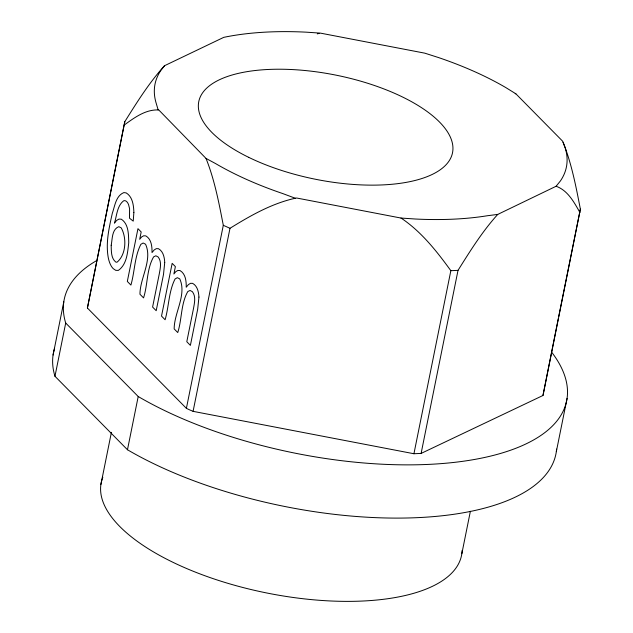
<?xml version="1.0" encoding="UTF-8"?>
<svg xmlns="http://www.w3.org/2000/svg" width="633" height="633" viewBox="0 0 633 633"><rect width="100%" height="100%" fill="white"/><g stroke="black" fill="none" stroke-linecap="round" stroke-linejoin="round"><path stroke-width="0.95" d="M87.409 308.026L124.804 121.663C136.942 102.285 149.127 82.709 164.54 65.713L223.75 37.355A209.824 86.017 11.4 0 1 306.158 32.164L320.456 33.13L424.806 53.164L438.606 57.587A209.824 86.017 11.4 0 1 505.814 87.583L515.855 93.795L562.626 141.199L565.174 147.75A209.824 86.017 11.4 0 1 560.363 181.006L556.106 186.252L497.752 214.413C482.33 231.401 470.169 250.992 458.015 270.362L421.111 453.418L413.935 453.742L193.081 411.347L189.663 409.883L186.395 408.356L87.409 308.026L124.804 121.663M563.077 142.219C571.639 163.686 575.998 186.513 580.374 209.119L542.979 395.483L421.111 453.418M53.077 355.034L63.806 301.799M556.621 449.074A256.278 105.054 11.4 0 1 397.714 518.103A256.278 105.054 11.4 0 1 127.47 449.754L54.968 376.271L65.705 323.036A256.278 105.054 11.4 0 1 96.422 260.733M100.908 484.427L111.408 432.347M127.47 449.754L138.208 396.519L65.705 323.036M186.395 408.356L223.299 225.301C218.923 202.695 214.587 179.867 206.01 158.408L158.788 109.976C145.685 109.224 134.433 117.667 124.321 124.97M193.081 411.347L229.993 228.291C250.383 215.679 271.668 203.478 295.294 198.248L296.608 198.01L400.95 218.045L415.256 219.01A209.824 86.017 11.4 0 0 487.275 215.75L497.752 214.413M413.935 453.742L450.846 270.687C436.881 251.459 421.871 232.311 402.082 218.749L400.95 218.045M461.829 553.709L470.382 511.274M558.306 318.565L542.979 395.483M558.694 316.627L580.374 209.119M556.328 451.645L567.065 398.41M164.54 65.713L161.051 70.168A209.824 86.017 11.4 0 0 156.24 103.424L158.147 109.897M317.299 33.873L319.143 33.367M458.015 270.362L450.846 270.687M515.215 93.708L515.855 93.795M556.106 186.252C567.809 190.383 574.076 202.259 579.891 212.427M295.294 198.248L282.809 193.587A209.824 86.017 11.4 0 1 215.6 163.591L206.01 158.408M229.993 228.291L223.299 225.301M552.008 352.636A256.278 105.054 11.4 0 1 451.851 462.644A256.278 105.054 11.4 0 1 138.208 396.519M54.968 376.271A256.278 105.054 11.4 0 1 54.596 348.324M462.13 550.417A183.792 75.343 11.4 0 1 265.646 592.757A183.792 75.343 11.4 0 1 102.831 477.274M111.194 245.256C111.345 250.905 110.933 258.28 115.831 262.086L116.978 262.236C126.228 254.735 126.861 237.818 121.196 227.84L118.782 226.677C111.732 229.486 112.468 239.076 111.194 245.256M164.73 262.394L163.496 274.485L156.193 310.7L152.593 307.06L159.302 273.788C160.26 268.352 161.913 261.777 158.163 256.998L155.853 255.787L153.597 256.887C146.571 269.144 147.821 284.652 143.549 297.89L139.956 294.242C139.948 278.069 152.751 259.981 145.566 244.227L143.153 243.001L140.85 244.33C134.465 256.824 134.766 271.755 130.912 285.079L127.32 281.432L137.954 228.679L141.183 231.947L139.703 239.306L141.657 236.916L143.731 235.777L145.835 235.895C151.485 239.195 152.134 246.664 152.015 252.567L154.199 249.932L156.335 248.642L158.432 248.69C163.267 251.309 164.445 257.362 164.73 262.394M198.936 297.067L197.694 309.157L190.391 345.373L186.798 341.725L193.508 308.461C194.458 303.025 196.119 296.442 192.361 291.663L190.05 290.452L187.795 291.56C180.777 303.816 182.019 319.317 177.754 332.554L174.162 328.915C174.154 312.742 186.957 294.646 179.772 278.9L177.351 277.673L175.048 279.003C168.671 291.489 168.971 306.427 165.11 319.744L161.518 316.104L172.16 263.344L175.381 266.62L173.901 273.97L175.863 271.581L177.936 270.441L180.033 270.568C185.691 273.86 186.339 281.329 186.221 287.232L188.397 284.605L190.541 283.315L192.63 283.355C197.472 285.974 198.651 292.035 198.936 297.067M133.872 212.427L133.231 221.139L129.496 218.195L129.591 208.7L128.531 204.491A10.239 4.85 87.4 0 0 123.585 200.835C116.931 206.034 116.852 215.742 114.431 223.14L116.678 220.371L119.012 219.081L121.322 219.2C128.823 224.137 128.515 234.772 128.736 242.779C127.613 252.345 126.94 264.475 118.324 270.402L115.736 270.338L113.228 268.653A18.903 8.957 87.4 0 1 108.362 258.193C105.466 243.214 109.042 227.975 112.294 213.361C114.834 206.176 115.823 195.795 123.878 192.582L126.212 192.923C132.716 196.91 133.634 205.488 133.872 212.427M248.706 157.34A129.433 53.061 11.4 0 0 451.954 154.958A129.433 53.061 11.4 0 0 276.249 69.234A129.433 53.061 11.4 0 0 248.706 157.34"/></g></svg>
